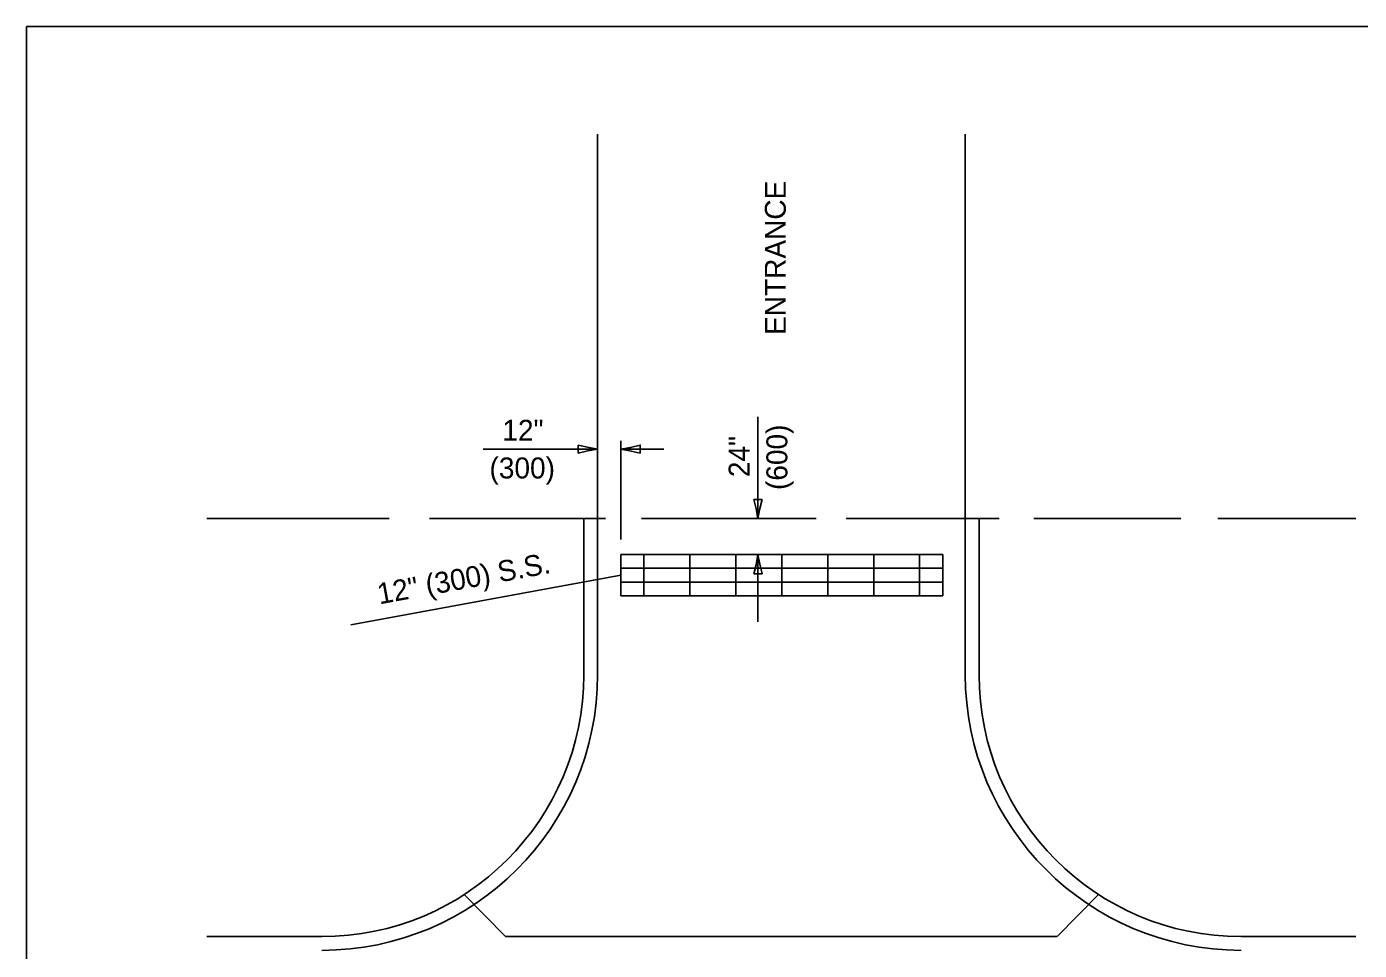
# Model space of a CAD drawing. Extents: x 2261691 to 2262321, y -3123551 to -3123151.
# Drawn here: x 2261690.6 to 2261884.3, y -3123285 to -3123150.6 of the extents above; entities that cross this region are included whole.
import ezdxf

# ---------------------------------------------------------------- set-up
doc = ezdxf.new("R2010")
doc.units = 0
for name, color, linetype in [('Default', 7, 'Continuous'), ('RD_Pr_Roadway_Dimensions', 7, 'Continuous'), ('RD_Pr_Roadway_Items', 7, 'Continuous'), ('RD_Pr_Roadway_Notes', 7, 'Continuous')]:
    doc.layers.add(name, color=color, linetype=linetype)

msp = doc.modelspace()

# ---------------------------------------------------------------- linework, layer by layer
at = {"layer": 'Default'}
msp.add_lwpolyline([(2261690.59, -3123550.64), (2262320.59, -3123550.64), (2262320.59, -3123150.64), (2261690.59, -3123150.64)], close=True, dxfattribs=at)
at = {"layer": 'RD_Pr_Roadway_Dimensions'}
for p, q in [((2261796.88, -3123222.19), (2261796.88, -3123207.41)), ((2261776.96, -3123225.25), (2261776.96, -3123210.9)), ((2261756.93, -3123212.09), (2261773.57, -3123212.09)), ((2261776.96, -3123212.09), (2261783.2, -3123212.09)), ((2261796.88, -3123237.21), (2261796.88, -3123227.41))]:
    msp.add_line(p, q, dxfattribs=at)
for points in [[(2261770.77, -3123211.5), (2261770.77, -3123212.09), (2261770.77, -3123212.67), (2261772.17, -3123212.33), (2261773.57, -3123212.09), (2261772.08, -3123211.82)], [(2261779.76, -3123212.67), (2261779.76, -3123212.09), (2261779.76, -3123211.5), (2261778.36, -3123211.85), (2261776.96, -3123212.09), (2261778.46, -3123212.36)], [(2261797.47, -3123219.39), (2261796.88, -3123219.39), (2261796.3, -3123219.39), (2261796.64, -3123220.79), (2261796.88, -3123222.19), (2261797.16, -3123220.7)], [(2261796.3, -3123230.21), (2261796.88, -3123230.21), (2261797.47, -3123230.21), (2261797.13, -3123228.81), (2261796.88, -3123227.41), (2261796.61, -3123228.91)]]:
    msp.add_lwpolyline(points, close=True, dxfattribs=at)
at = {"layer": 'RD_Pr_Roadway_Items'}
for p, q in [((2261773.57, -3123222.52), (2261773.57, -3123166.29)), ((2261827.01, -3123222.22), (2261827.01, -3123166.29)), ((2261716.78, -3123222.19), (2261743.28, -3123222.19)), ((2261749.16, -3123222.19), (2261774.74, -3123222.19)), ((2261771.56, -3123222.19), (2261771.56, -3123244.9)), ((2261773.57, -3123222.52), (2261773.57, -3123244.9)), ((2261779.95, -3123222.19), (2261805.35, -3123222.19)), ((2261809.72, -3123222.19), (2261831.93, -3123222.19)), ((2261827.01, -3123222.22), (2261827.01, -3123244.9)), ((2261829.02, -3123222.22), (2261829.02, -3123244.9)), ((2261836.97, -3123222.19), (2261858.33, -3123222.19)), ((2261863.72, -3123222.19), (2261883.79, -3123222.19)), ((2261776.96, -3123227.41), (2261823.73, -3123227.41)), ((2261776.96, -3123233.43), (2261776.96, -3123227.41)), ((2261780.3, -3123233.43), (2261780.3, -3123227.41)), ((2261786.98, -3123233.43), (2261786.98, -3123227.41)), ((2261793.66, -3123233.43), (2261793.66, -3123227.41)), ((2261800.35, -3123233.43), (2261800.35, -3123227.41)), ((2261807.02, -3123233.43), (2261807.02, -3123227.41)), ((2261813.7, -3123233.43), (2261813.7, -3123227.41)), ((2261820.38, -3123233.43), (2261820.38, -3123227.41)), ((2261823.73, -3123233.43), (2261823.73, -3123227.41)), ((2261776.96, -3123229.42), (2261823.73, -3123229.42)), ((2261776.96, -3123230.42), (2261737.71, -3123237.62)), ((2261776.96, -3123231.42), (2261823.73, -3123231.42)), ((2261776.96, -3123233.43), (2261823.73, -3123233.43)), ((2261760.21, -3123282.98), (2261754.19, -3123276.86)), ((2261840.37, -3123282.98), (2261846.38, -3123276.86)), ((2261716.78, -3123282.98), (2261733.49, -3123282.98)), ((2261760.21, -3123282.98), (2261840.37, -3123282.98)), ((2261867.09, -3123282.98), (2261883.79, -3123282.98))]:
    msp.add_line(p, q, dxfattribs=at)
for centre, radius, start, end in [((2261733.49, -3123244.9), 40.08, 270, 0), ((2261733.49, -3123244.9), 38.08, 270, 0), ((2261867.09, -3123244.9), 40.08, 180, 270), ((2261867.09, -3123244.9), 38.08, 180, 270)]:
    msp.add_arc(centre, radius, start, end, dxfattribs=at)

# ---------------------------------------------------------------- texts
at = {"layer": 'RD_Pr_Roadway_Dimensions'}
for s, p in [('12"', (2261759.73, -3123210.87)), ('(300)', (2261757.86, -3123216.35))]:
    msp.add_text(s, height=3.048, dxfattribs=at).set_placement(p)
for s, p in [('(600)', (2261801.15, -3123218.03)), ('24"', (2261795.67, -3123216.16))]:
    msp.add_text(s, height=3.048, rotation=90, dxfattribs=at).set_placement(p)
at = {"layer": 'RD_Pr_Roadway_Notes'}
for s, rotation, p in [('ENTRANCE', 90, (2261800.93, -3123195.47)), ('12" (300) S.S.', 10.3938, (2261741.86, -3123234.67))]:
    msp.add_text(s, height=3.048, rotation=rotation, dxfattribs=at).set_placement(p)

doc.saveas('drawing.dxf')
